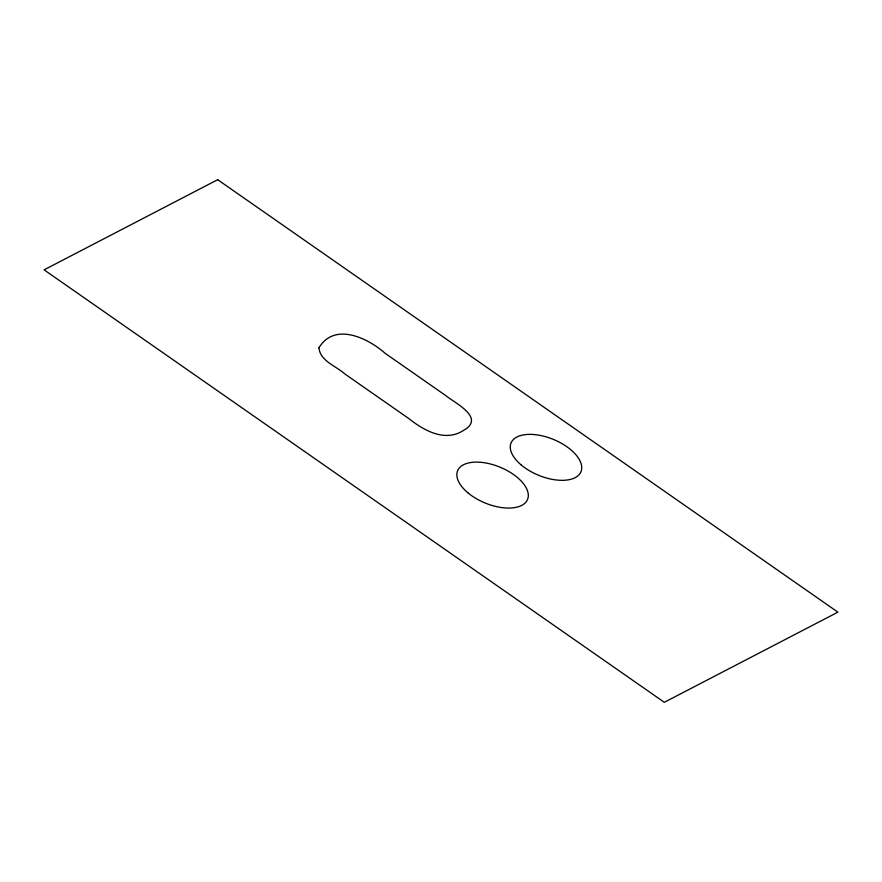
<?xml version="1.0" encoding="UTF-8"?>
<svg xmlns="http://www.w3.org/2000/svg" width="882" height="882" viewBox="0 0 882 882"><rect width="100%" height="100%" fill="white"/><g stroke="black" fill="none" stroke-linecap="round" stroke-linejoin="round"><path stroke-width="1.32" d="M318.953 347.773C319.945 361.036 336.384 366.129 345.005 374.067L408.653 418.443C423.768 430.449 445.19 442.665 463.789 430.24C485.773 417.825 454.605 402.887 445.487 395.39L385.07 353.263C367.794 337.982 334.642 321.908 318.953 347.773M217.689 179.696L44.1 269.848L664.311 702.304L837.9 612.152L217.689 179.696M521.185 464.946A37.794 19.404 22.3 0 0 580.676 472.344A37.794 19.404 22.3 0 0 536.135 434.771A37.794 19.404 22.3 0 0 521.185 464.946M467.769 492.685A37.794 19.404 22.3 0 0 527.26 500.083A37.794 19.404 22.3 0 0 482.73 462.51A37.794 19.404 22.3 0 0 467.769 492.685"/></g></svg>
